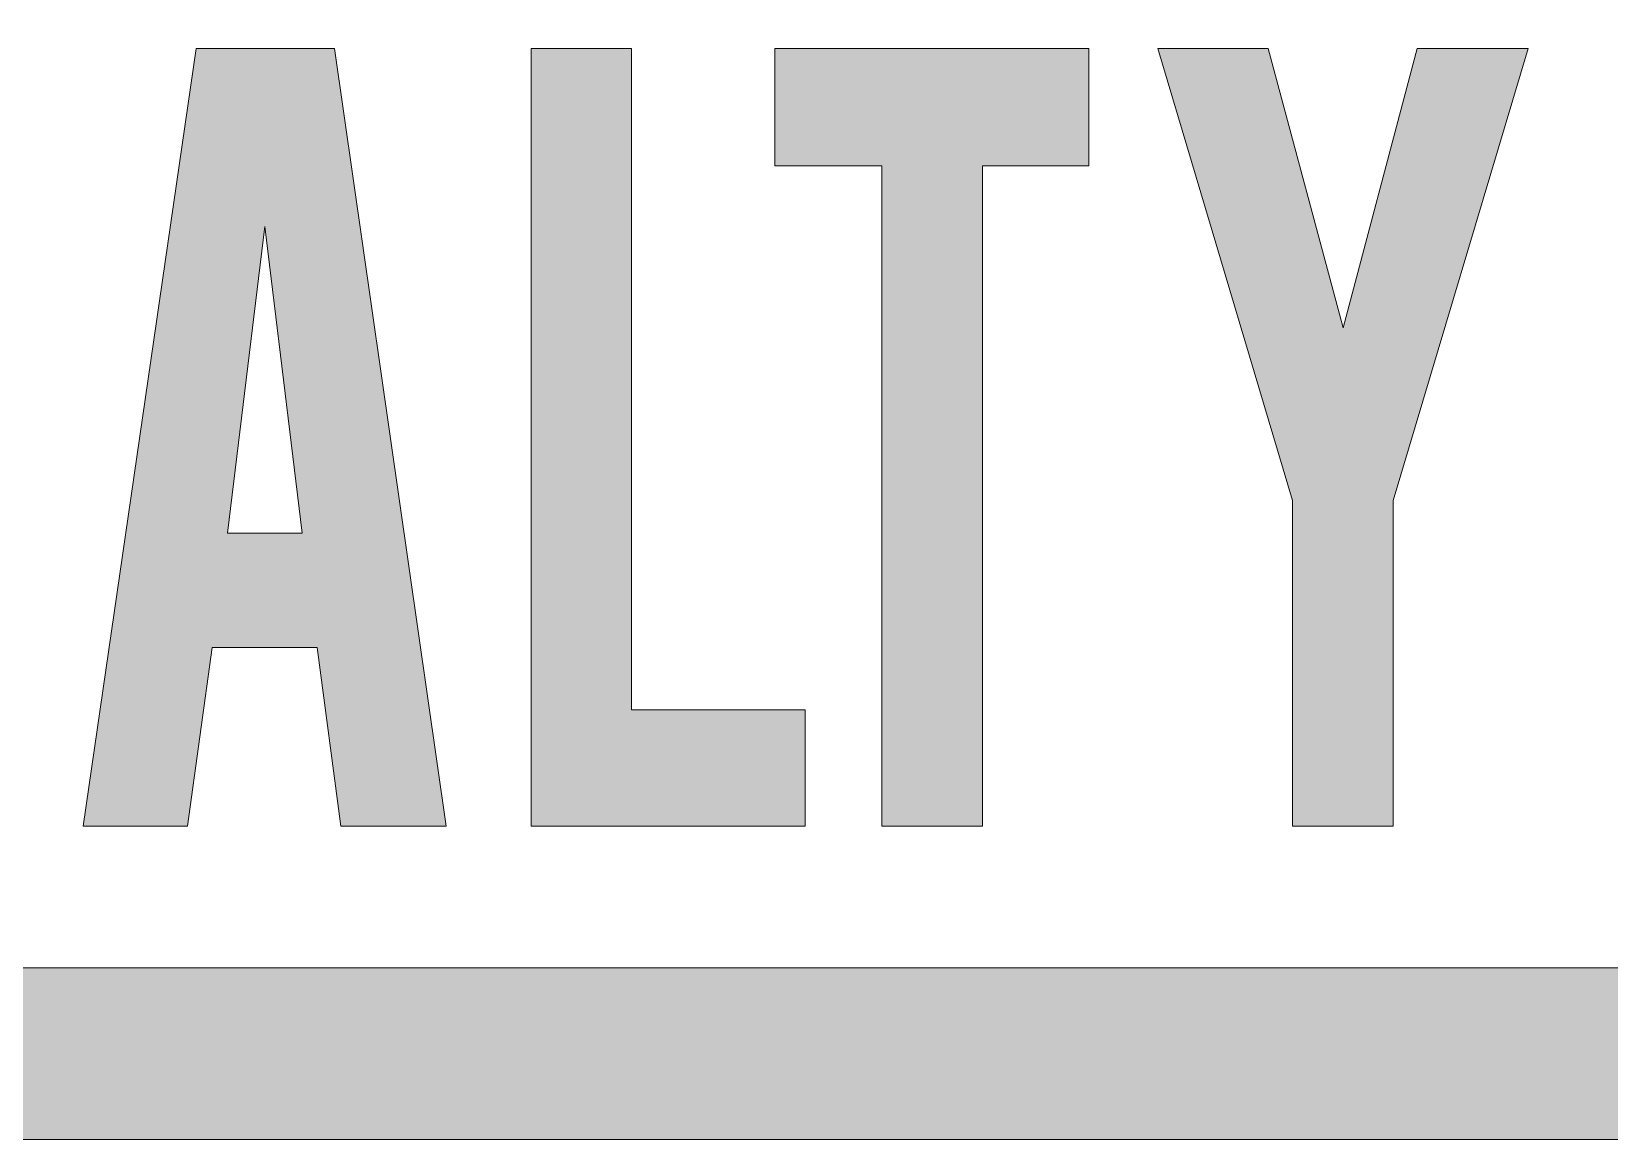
# Model space of a CAD drawing. Header units: inches. Extents: x 1 to 14, y -16.8 to -1.2.
# Drawn here: x 5.365 to 9.422, y -14.11 to -11.26 of the extents above; entities that cross this region are included whole.
import ezdxf

# ---------------------------------------------------------------- set-up
doc = ezdxf.new("R2010")
doc.units = ezdxf.units.IN
doc.header["$MEASUREMENT"] = 0
doc.layers.add('Layer 1', color=7, linetype='Continuous')

# ---------------------------------------------------------------- blocks, each defined once
blk = doc.blocks.new('block 12')
at = {"layer": 'Layer 1', "true_color": 0xe6e6e6}
h = blk.add_hatch(color=254, dxfattribs=at)
h.dxf.hatch_style = 2
h.paths.add_polyline_path([(5.8294, -12.8444), (5.7664, -13.3039), (5.4975, -13.3039), (5.788, -11.3036), (6.1444, -11.3036), (6.4313, -13.3039), (6.1604, -13.3039), (6.0993, -12.8444)])
h.paths.add_polyline_path([(5.9648, -11.762), (5.8689, -12.5505), (6.0607, -12.5505)])
h = blk.add_hatch(color=254, dxfattribs=at)
h.dxf.hatch_style = 2
h.paths.add_polyline_path([(7.3547, -13.3039), (6.6494, -13.3039), (6.6494, -11.3036), (6.908, -11.3036), (6.908, -13.0045), (7.3547, -13.0045)])
h = blk.add_hatch(color=254, dxfattribs=at)
h.dxf.hatch_style = 2
h.paths.add_polyline_path([(7.5512, -11.6052), (7.2767, -11.6052), (7.2767, -11.3036), (8.0835, -11.3036), (8.0835, -11.6052), (7.8099, -11.6052), (7.8099, -13.3039), (7.5512, -13.3039)])
h = blk.add_hatch(color=254, dxfattribs=at)
h.dxf.hatch_style = 2
h.paths.add_polyline_path([(8.6073, -12.4661), (8.2612, -11.3036), (8.5452, -11.3036), (8.7375, -12.0219), (8.928, -11.3036), (9.2138, -11.3036), (8.8659, -12.4661), (8.8659, -13.3039), (8.6073, -13.3039)])
at = {"layer": 'Layer 1', "lineweight": 0}
for points in [[(5.8294, -12.8444), (5.7664, -13.3039), (5.4975, -13.3039), (5.788, -11.3036), (6.1444, -11.3036), (6.4313, -13.3039), (6.1604, -13.3039), (6.0993, -12.8444), (5.8294, -12.8444)], [(7.3547, -13.3039), (6.6494, -13.3039), (6.6494, -11.3036), (6.908, -11.3036), (6.908, -13.0045), (7.3547, -13.0045), (7.3547, -13.3039)], [(7.5512, -11.6052), (7.2767, -11.6052), (7.2767, -11.3036), (8.0835, -11.3036), (8.0835, -11.6052), (7.8099, -11.6052), (7.8099, -13.3039), (7.5512, -13.3039), (7.5512, -11.6052)], [(8.6073, -12.4661), (8.2612, -11.3036), (8.5452, -11.3036), (8.7375, -12.0219), (8.928, -11.3036), (9.2138, -11.3036), (8.8659, -12.4661), (8.8659, -13.3039), (8.6073, -13.3039), (8.6073, -12.4661)], [(5.9648, -11.762), (5.8689, -12.5505), (6.0607, -12.5505), (5.9648, -11.762)]]:
    blk.add_lwpolyline(points, dxfattribs=at)
blk = doc.blocks.new('block 15')
at = {"layer": 'Layer 1', "true_color": 0xff0000}
h = blk.add_hatch(color=1, dxfattribs=at)
h.dxf.hatch_style = 2
h.paths.add_polyline_path([(13.3635, -14.1099), (1.6365, -14.1099), (1.6365, -1.2276), (13.3635, -1.2276)])
h.paths.add_polyline_path([(2.1156, -13.6684), (12.8844, -13.6684), (12.8844, -1.6691), (2.1156, -1.6691)])
at = {"layer": 'Layer 1', "lineweight": 0}
for points in [[(13.3635, -14.1099), (1.6365, -14.1099), (1.6365, -1.2276), (13.3635, -1.2276), (13.3635, -14.1099)], [(2.1156, -13.6684), (12.8844, -13.6684), (12.8844, -1.6691), (2.1156, -1.6691), (2.1156, -13.6684)]]:
    blk.add_lwpolyline(points, dxfattribs=at)
blk = doc.blocks.new('block 2')
at = {"layer": 'Layer 1'}
for name in ['block 15', 'block 12']:
    blk.add_blockref(name, (0, 0), dxfattribs=at)

msp = doc.modelspace()

# ---------------------------------------------------------------- block references
at = {"layer": 'Layer 1'}
msp.add_blockref('block 2', (0, 0), dxfattribs=at)

doc.saveas('drawing.dxf')
